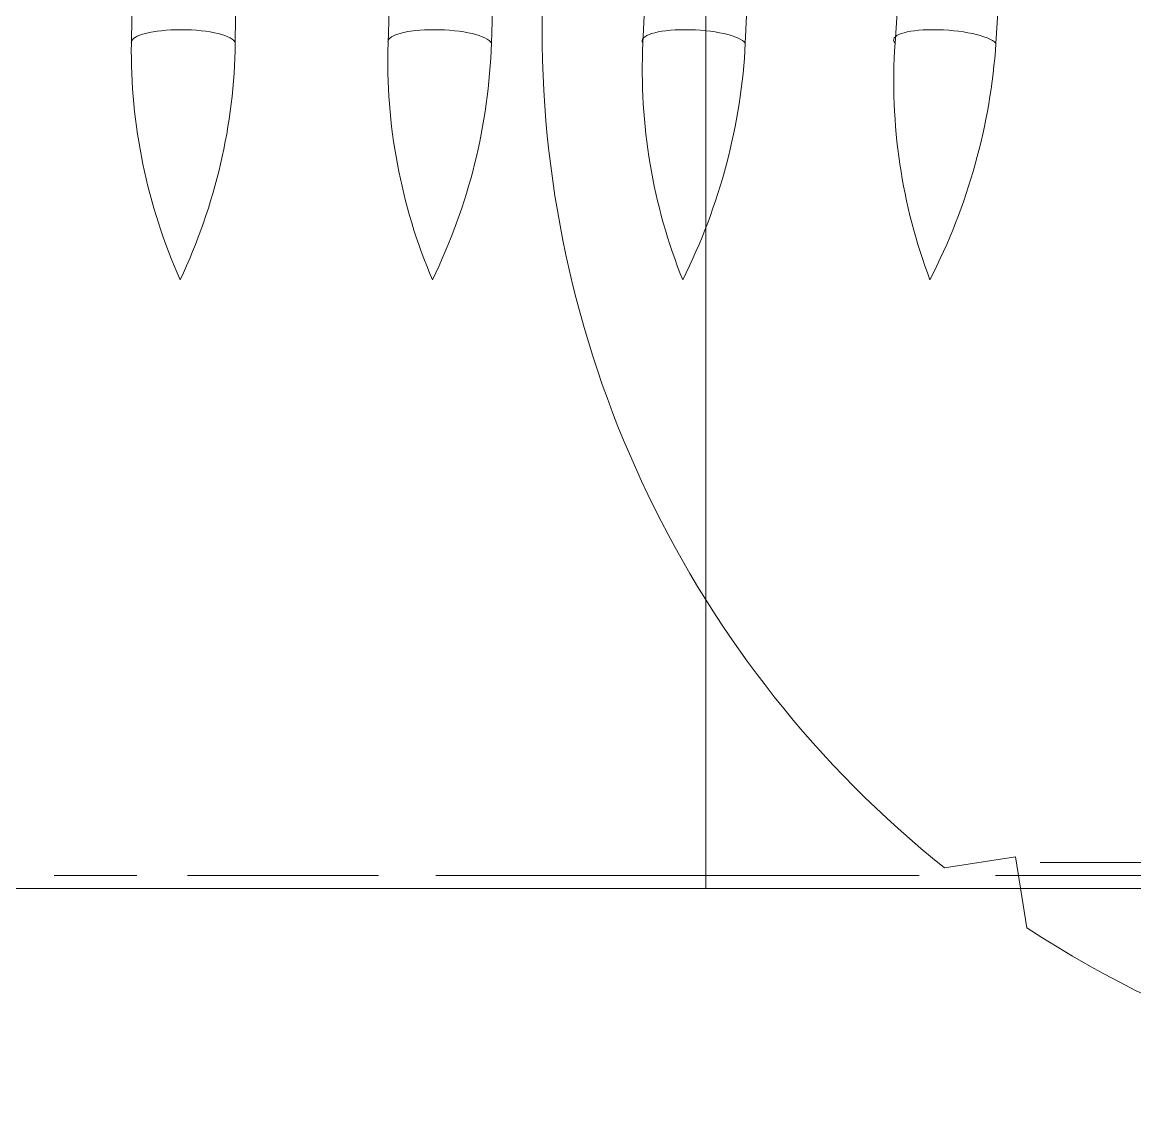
# Model space of a CAD drawing. Header units: inches. Extents: x 3268 to 7018, y 976 to 6708.
# Drawn here: x 5679.2443 to 5679.4581, y 3497.5774 to 3497.7851 of the extents above; entities that cross this region are included whole.
import ezdxf

# ---------------------------------------------------------------- set-up
doc = ezdxf.new("R2010")
doc.units = ezdxf.units.IN
doc.header["$MEASUREMENT"] = 0
doc.layers.add('G-IMPT', color=8, linetype='Continuous', lineweight=9)
doc.layers.add('Q-SPCQ', color=91, linetype='Continuous', lineweight=9)

# ---------------------------------------------------------------- blocks, each defined once
blk = doc.blocks.new('Main Locker for Revit - LKR-1_10_autocad_dwg_7803S-BLK_7803S-BLK-9311896-Overall Retail Plan Opt 2')
at = {"layer": 'G-IMPT', "color": 133}
for p, q in [((16.85673470673435, -7.226746510935979), (16.85673470673435, -7.396746510935979)), ((16.85673470673435, -7.226746510935979), (16.85673470673435, -7.396746510935979)), ((16.85673470673436, -7.226746510935979), (16.85673470673436, -7.396746510935979)), ((16.85673470673435, -7.226746510935979), (16.85673470673435, -7.396746510935979)), ((16.90260252600527, -7.392768305029672), (16.91624758425011, -7.390607140116368)), ((16.91624758425012, -7.390607140116368), (16.90260252600528, -7.392768305029672)), ((16.90260252600528, -7.392768305029672), (16.91624758425012, -7.390607140116368)), ((16.91624758425012, -7.390607140116368), (16.90260252600528, -7.392768305029672)), ((16.91624758425011, -7.390607140116368), (16.91840874916342, -7.404252198361207)), ((16.91840874916342, -7.404252198361207), (16.91624758425012, -7.390607140116368)), ((16.91624758425012, -7.390607140116368), (16.91840874916342, -7.404252198361207)), ((16.91840874916342, -7.404252198361207), (16.91624758425012, -7.390607140116368)), ((16.74369050267453, -7.394246510935979), (16.73513097409547, -7.394246510935979)), ((16.73513097409547, -7.394246510935979), (16.74369050267453, -7.394246510935979)), ((16.79382488435188, -7.394246510935979), (16.75714119044162, -7.394246510935979)), ((16.75714119044162, -7.394246510935979), (16.79382488435188, -7.394246510935979)), ((16.89027242959093, -7.394246510935979), (16.89776201709761, -7.394246510935979)), ((16.89776201709761, -7.394246510935979), (16.89027242959093, -7.394246510935979)), ((16.71923470673435, -7.396746510935979), (17.4127663478182, -7.396746510935979)), ((17.4127663478182, -7.396746510935979), (16.71923470673435, -7.396746510935979)), ((16.74369050267453, -7.396746510935979), (16.73513097409547, -7.396746510935979)), ((16.73513097409547, -7.396746510935979), (16.74369050267453, -7.396746510935979)), ((16.79382488435188, -7.396746510935979), (16.75714119044162, -7.396746510935979)), ((16.75714119044162, -7.396746510935979), (16.79382488435188, -7.396746510935979)), ((17.20673470673436, -7.396746510935979), (16.85673470673436, -7.396746510935979)), ((16.85673470673435, -7.396746510935979), (17.00673470673435, -7.396746510935979)), ((17.00673470673435, -7.396746510935979), (16.85673470673435, -7.396746510935979)), ((16.85673470673435, -7.396746510935979), (17.20673470673435, -7.396746510935979)), ((16.89776201709761, -7.396746510935979), (16.89027242959093, -7.396746510935979)), ((16.89027242959093, -7.396746510935979), (16.89776201709761, -7.396746510935979))]:
    blk.add_line(p, q, dxfattribs=at)
at = {"layer": 'G-IMPT', "color": 133, "flags": 128}
for points in [[(16.74632155072885, -7.234224226896069), (16.74892594137938, -7.038212348318262), (16.75153031175943, -6.842200334606888)], [(16.7515303117594, -6.84220033460689), (16.74892594137237, -7.038212348318263), (16.74632155072883, -7.234224226896069)], [(16.76629653347793, -7.234224226896069), (16.76890097701965, -7.038212348318262), (16.77150539082309, -6.842200334606888)], [(16.77150539082312, -6.84220033460689), (16.76890097702666, -7.038212348318263), (16.76629653347795, -7.234224226896069)], [(16.79565099325481, -7.234224226896069), (16.80171686827261, -7.038212348318262), (16.80778268976115, -6.842200334606888)], [(16.80778268976113, -6.84220033460689), (16.80171686826563, -7.038212348318263), (16.79565099325479, -7.234224226896068)], [(16.81551676422591, -7.234224226896069), (16.82158269184572, -7.038212348318262), (16.82764855652024, -6.842200334606888)], [(16.82764855652028, -6.84220033460689), (16.82158269185269, -7.038212348318263), (16.81551676422593, -7.234224226896069)], [(16.84464628680299, -7.234224226896069), (16.85414712165999, -7.038212348318262), (16.86364786996304, -6.842200334606888)], [(16.86364786996301, -6.84220033460689), (16.85414712165307, -7.038212348318263), (16.84464628680297, -7.234224226896069)], [(16.86431597803425, -7.234224226896069), (16.87381686497406, -7.038212348318262), (16.88331765603684, -6.842200334606888)], [(16.88331765603687, -6.84220033460689), (16.87381686498096, -7.038212348318263), (16.86431597803427, -7.234224226896069)], [(16.89309318742094, -7.234224226896069), (16.90598743738368, -7.038212348318262), (16.91888156814625, -6.842200334606888)], [(16.91888156814623, -6.84220033460689), (16.90598743737686, -7.038212348318263), (16.89309318742092, -7.234224226896069)], [(16.91248078835732, -7.234224226896069), (16.92537508965593, -7.038212348318262), (16.938269262565, -6.842200334606888)], [(16.93826926256503, -6.84220033460689), (16.92537508966273, -7.038212348318263), (16.91248078835734, -7.234224226896069)], [(16.92099502324077, -7.391746510935979), (16.92934886218506, -7.391746510935979), (16.94908097639081, -7.391746510935979)], [(16.94915740075312, -7.391746510935979), (16.92936031572139, -7.391746510935979), (16.92099502324077, -7.391746510935979)], [(16.73937252620384, -7.396746510935979), (16.73393020618362, -7.396746510935979), (16.73146260470444, -7.396746510935979)], [(16.73146260470444, -7.396746510935979), (16.73390243113316, -7.396746510935979), (16.73937252620384, -7.396746510935979)], [(16.73937252620384, -7.396746510935979), (16.74488075366807, -7.396746510935979), (16.74735887206555, -7.396746510935979)], [(16.74735887206555, -7.396746510935979), (16.74485291124898, -7.396746510935979), (16.73937252620384, -7.396746510935979)], [(16.80482999252495, -7.396746510935979), (16.81993147357024, -7.396746510935979), (16.85614895181816, -7.396746510935979)], [(16.81692414786099, -7.396746510935979), (16.80772567452427, -7.396746510935979), (16.80482999252495, -7.396746510935979)], [(16.85561398128197, -7.396746510935979), (16.82591336805383, -7.396746510935979), (16.81338952110401, -7.396746510935979)], [(16.81338952110401, -7.396746510935979), (16.82616575021743, -7.396746510935979), (16.85620627008989, -7.396746510935979)], [(16.85626358836163, -7.396746510935979), (16.83469686610032, -7.396746510935979), (16.81692414786099, -7.396746510935979)], [(16.89027242959093, -7.396746510935979), (16.87479825587314, -7.396746510935979), (16.85561398128197, -7.396746510935979)], [(16.85614895181816, -7.396746510935979), (16.87940094358506, -7.396746510935979), (16.89776201709761, -7.396746510935979)], [(16.85620627008989, -7.396746510935979), (16.87506110875647, -7.396746510935979), (16.89027242959093, -7.396746510935979)], [(16.89776201709761, -7.396746510935979), (16.87944295698612, -7.396746510935979), (16.85626358836163, -7.396746510935979)], [(16.94877527894155, -7.396746510935979), (16.92306679432957, -7.396746510935979), (16.91243549466171, -7.396746510935979)], [(16.91243549466171, -7.396746510935979), (16.92332743122628, -7.396746510935979), (16.94904276420965, -7.396746510935979)]]:
    blk.add_lwpolyline(points, dxfattribs=at)
at = {"layer": 'G-IMPT', "color": 133}
for centre, radius, start, end in [((17.03173470673435, -7.231652752681822), 0.2064784281909375, 0, 180), ((17.03173470673435, -7.231652752681822), 0.2064784281909338, 359.9999999999996, 179.9999999999996), ((17.03173470673435, -7.231652752681822), 0.2064784281909375, 0, 180), ((17.03173470673436, -7.231652752681822), 0.2064784281909338, 359.9999999999996, 179.9999999999996), ((17.03173470673435, -7.231652752681822), 0.2064784281909348, 180, 231.2882442638737), ((17.03173470673435, -7.231652752681822), 0.2064784281909394, 179.9999999999995, 231.288244263874), ((17.03173470673435, -7.231652752681822), 0.2064784281909375, 179.9999999999999, 231.288244263874), ((17.03173470673436, -7.231652752681822), 0.2064784281909394, 179.9999999999995, 231.2882442638732), ((17.03173470673435, -7.231652752681822), 0.2064784281909335, 236.7117557361253, 267.2882442638733), ((17.03173470673435, -7.231652752681822), 0.2064784281909376, 236.7117557361252, 267.2882442638733), ((17.03173470673435, -7.231652752681822), 0.2064784281909355, 236.7117557361247, 267.2882442638723), ((17.03173470673436, -7.231652752681822), 0.2064784281909376, 236.7117557361252, 267.2882442638733)]:
    blk.add_arc(centre, radius, start, end, dxfattribs=at)
for centre, major_axis, ratio, start_param, end_param in [((16.75631213542783, -7.234240943132847), (-0.009999117537539823, 0.0001328475458924951), 0.258500689692032, 4.763739895636648, 6.283185307179802), ((16.75631213542781, -7.234240943132847), (-0.009999117537539823, 0.0001328475458924951), 0.258500689692032, 4.763739895636648, 6.283185307179802), ((16.75631213542781, -7.234240943132847), (-0.009999117537539823, 0.0001328475458924951), 0.258500689692032, 3.199402271674475, 4.763739895636648), ((16.75631213542783, -7.234240943132847), (-0.009999117537539823, 0.0001328475458924951), 0.258500689692032, 3.199402271674819, 4.763739895636648), ((16.80559108334703, -7.234240943132847), (-0.009995215775129608, 0.0003092921090152457), 0.2570873558089783, 4.832176542463132, 6.283185307179709), ((16.80559108334701, -7.234240943132847), (-0.009995215775125682, 0.0003092921090144023), 0.2570873558090894, 4.832176542462803, 6.283185307179379), ((16.80559108334701, -7.234240943132847), (-0.009995215775122149, 0.0003092921090145263), 0.2570873558091787, 3.267838918500678, 4.832176542462851), ((16.80559108334703, -7.234240943132847), (-0.009995215775122546, 0.000309292109015496), 0.2570873558091568, 3.267838918501055, 4.832176542463229), ((16.85449241680361, -7.234240943132847), (-0.009988275501692623, 0.0004840996821747183), 0.2545498443319303, 4.900538867605605, 6.464876491567784), ((16.85449241680358, -7.234240943132847), (-0.009988275501692003, 0.0004840996821737745), 0.2545498443319642, 4.900538867605233, 6.464876491567069), ((16.85449241680358, -7.234240943132847), (-0.009988275501692003, 0.0004840996821737745), 0.2545498443319642, 3.336201243643404, 4.900538867605233), ((16.85449241680361, -7.234240943132847), (-0.009988275501692623, 0.0004840996821747183), 0.2545498443319303, 3.336201243643433, 4.900538867605605), ((16.90280230270869, -7.234240943132847), (-0.00997843646068599, 0.0006563579816455692), 0.2508992511525033, 4.968786251888572, 6.533123875850749), ((16.90280230270866, -7.234240943132847), (-0.009978436460682536, 0.0006563579816458251), 0.2508992511525834, 4.968786251888674, 6.533123875850854), ((16.90280230270866, -7.234240943132847), (-0.00997843646068599, 0.0006563579816455692), 0.2508992511525033, 3.404448627926399, 4.968786251888572), ((16.90280230270869, -7.234240943132847), (-0.009978436460682536, 0.0006563579816458251), 0.2508992511525834, 3.404448627926501, 4.968786251888674)]:
    blk.add_ellipse(centre, major_axis=major_axis, ratio=ratio, start_param=start_param, end_param=end_param, dxfattribs=at)
for points in [[(16.75570804450814, -7.279709424080505), (16.75251586158145, -7.272551405329751), (16.74771097214174, -7.25764247267852), (16.74621628542378, -7.242057022216782), (16.74632155072885, -7.234224226896069)], [(16.74632155072883, -7.234224226896069), (16.74621628542376, -7.242057022216774), (16.74771097214171, -7.257642472678497), (16.75251586158142, -7.272551405329714), (16.75570804450812, -7.279709424080505)], [(16.75570804450812, -7.279709424080505), (16.75909042926431, -7.272551405329748), (16.76428733519543, -7.257642472678517), (16.76619364669734, -7.242057022216781), (16.76629653347793, -7.234224226896069)], [(16.76629653347795, -7.234224226896069), (16.76619364669736, -7.242057022216785), (16.76428733519545, -7.257642472678528), (16.75909042926432, -7.272551405329763), (16.75570804450814, -7.279709424080505)], [(16.80418410598082, -7.279709424080505), (16.80113629296789, -7.272551405329736), (16.79661925663249, -7.257642472678509), (16.79540740884321, -7.242057022216779), (16.79565099325481, -7.234224226896069)], [(16.79565099325479, -7.234224226896069), (16.79540740884319, -7.242057022216779), (16.79661925663246, -7.257642472678508), (16.80113629296787, -7.272551405329731), (16.8041841059808, -7.279709424080505)], [(16.8041841059808, -7.279709424080505), (16.80767491467599, -7.272551405329722), (16.81310498961635, -7.2576424726785), (16.81527554533438, -7.242057022216776), (16.81551676422591, -7.234224226896069)], [(16.81551676422593, -7.234224226896069), (16.8152755453344, -7.242057022216776), (16.81310498961637, -7.257642472678501), (16.807674914676, -7.27255140532972), (16.80418410598082, -7.279709424080505)], [(16.85228870534491, -7.279709424080505), (16.84939858955658, -7.27255140532974), (16.84518915817608, -7.257642472678512), (16.84426544841751, -7.242057022216779), (16.84464628680299, -7.234224226896069)], [(16.84464628680297, -7.234224226896069), (16.8442654484175, -7.242057022216773), (16.84518915817605, -7.257642472678492), (16.84939858955655, -7.272551405329704), (16.85228870534489, -7.279709424080505)], [(16.85228870534489, -7.279709424080505), (16.85587267356085, -7.272551405329693), (16.86151217317436, -7.257642472678481), (16.86393748182062, -7.242057022216771), (16.86431597803425, -7.234224226896069)], [(16.86431597803427, -7.234224226896069), (16.86393748182064, -7.242057022216774), (16.86151217317438, -7.257642472678496), (16.85587267356085, -7.272551405329712), (16.85228870534491, -7.279709424080505)], [(16.899811493427, -7.279709424080505), (16.89709171260425, -7.272551405329719), (16.89320829295104, -7.257642472678499), (16.89257676037095, -7.242057022216776), (16.89309318742094, -7.234224226896069)], [(16.89309318742092, -7.234224226896069), (16.89257676037093, -7.242057022216774), (16.89320829295102, -7.257642472678494), (16.89709171260423, -7.272551405329711), (16.89981149342698, -7.279709424080504)], [(16.89981149342698, -7.279709424080505), (16.90347294938257, -7.272551405329743), (16.90929721357234, -7.257642472678513), (16.91196666988922, -7.242057022216781), (16.91248078835732, -7.234224226896069)], [(16.91248078835734, -7.234224226896069), (16.91196666988924, -7.242057022216779), (16.90929721357236, -7.257642472678507), (16.90347294938259, -7.272551405329728), (16.899811493427, -7.279709424080505)]]:
    blk.add_open_spline(points, degree=3, dxfattribs=at)
for points, knots in [([(16.73146260470444, -7.394246510935979), (16.73149152010425, -7.394246510935979), (16.73154831177393, -7.394246510935979), (16.73201626471558, -7.394246510935979), (16.73274821446206, -7.39424651093598), (16.73376958770567, -7.394246510935979), (16.73498588270747, -7.39424651093598), (16.73634397109416, -7.394246510935979), (16.73782544960216, -7.394246510935979), (16.73884744722722, -7.394246510935979), (16.73937252620384, -7.394246510935979)], [0, 0, 0, 0, 0.123289868727797, 0.242149081333972, 0.3634374760537297, 0.4897453933413737, 0.6181148445930061, 0.744893781257247, 0.8689322665891843, 1, 1, 1, 1]), ([(16.73937252620384, -7.394246510935979), (16.73884745136903, -7.394246510935979), (16.73782546180548, -7.394246510935979), (16.73634392490013, -7.394246510935979), (16.73498606148939, -7.394246510935979), (16.73376891592681, -7.394246510935979), (16.73275436546292, -7.394246510935979), (16.73201591593342, -7.39424651093598), (16.73155061051746, -7.394246510935979), (16.731492167792, -7.39424651093598), (16.73146260470444, -7.39424651093598)], [0, 0, 0, 0, 0.1318667517023322, 0.2566614034533659, 0.3842132129425015, 0.5133652331525864, 0.6404431518253931, 0.7610850047778838, 0.8791455246531612, 1, 1, 1, 1]), ([(16.74735887206555, -7.394246510935979), (16.74732938240515, -7.394246510935979), (16.74727108483648, -7.394246510935979), (16.74680470229764, -7.394246510935979), (16.7460683262106, -7.394246510935979), (16.74503282176413, -7.39424651093598), (16.74381719983579, -7.394246510935979), (16.74244788303388, -7.394246510935979), (16.74094376599382, -7.394246510935979), (16.73990367487755, -7.394246510935979), (16.73937252620384, -7.39424651093598)], [0, 0, 0, 0, 0.120162134992591, 0.2375463202768774, 0.3574970509273553, 0.4849171224652658, 0.6133292680851259, 0.7401503701286893, 0.8673012545632625, 1, 1, 1, 1]), ([(16.73937252620384, -7.394246510935979), (16.73990367906153, -7.394246510935979), (16.74094377837086, -7.39424651093598), (16.74244783598146, -7.394246510935979), (16.74381737695412, -7.39424651093598), (16.74503215334332, -7.394246510935979), (16.74607454571661, -7.394246510935979), (16.74680434000046, -7.394246510935979), (16.74727339060144, -7.394246510935979), (16.7473300327793, -7.39424651093598), (16.74735887206555, -7.39424651093598)], [0, 0, 0, 0, 0.1318992643310792, 0.258284092316974, 0.3843411247791036, 0.5119796151257183, 0.6386320084211462, 0.7592297631645849, 0.877412168035203, 1, 1, 1, 1]), ([(16.80482999252495, -7.394246510935979), (16.80487237270652, -7.394246510935979), (16.80495575306798, -7.39424651093598), (16.8056641578367, -7.394246510935979), (16.80680375114809, -7.394246510935979), (16.80842236055642, -7.394246510935979), (16.81047448741026, -7.39424651093598), (16.81300953185362, -7.39424651093598), (16.81599804307672, -7.394246510935979), (16.81941658263507, -7.39424651093598), (16.82316539487863, -7.394246510935979), (16.82717994216932, -7.39424651093598), (16.83145236687756, -7.39424651093598), (16.83593560074484, -7.39424651093598), (16.84066321464914, -7.394246510935979), (16.8456251219365, -7.39424651093598), (16.85081199898551, -7.39424651093598), (16.85435084670828, -7.394246510935979), (16.85614895181816, -7.394246510935979)], [0, 0, 0, 0, 0.0645578459297189, 0.1270135315497583, 0.1879548102020903, 0.2480139127896339, 0.3077476818488375, 0.3682345146974847, 0.4294698439426695, 0.4927434367465848, 0.5562577687060831, 0.6182167855431435, 0.6796554755875549, 0.7412455456206293, 0.8034152647056965, 0.866815461543992, 0.9323283119492651, 1, 1, 1, 1]), ([(16.81692414786099, -7.39424651093598), (16.8159585631938, -7.39424651093598), (16.8140390512445, -7.39424651093598), (16.81158213196976, -7.394246510935979), (16.80948603435398, -7.394246510935979), (16.80777234358847, -7.39424651093598), (16.80645602915614, -7.39424651093598), (16.80553057454143, -7.394246510935979), (16.80493338009399, -7.39424651093598), (16.80486483460619, -7.39424651093598), (16.80482999252495, -7.39424651093598)], [0, 0, 0, 0, 0.124326485079457, 0.2471519917741138, 0.3687737442333471, 0.4902465348858407, 0.6136200636025052, 0.7389618264298505, 0.8673127358513641, 1, 1, 1, 1]), ([(16.81338952110401, -7.394246510935979), (16.81342398723888, -7.394246510935979), (16.81349165692298, -7.394246510935979), (16.81409134586833, -7.39424651093598), (16.81500995184231, -7.39424651093598), (16.81636415143981, -7.394246510935979), (16.81806727229154, -7.394246510935979), (16.82019229750666, -7.394246510935979), (16.82266276397071, -7.394246510935979), (16.82550401550906, -7.394246510935979), (16.82862174156422, -7.39424651093598), (16.83196669163324, -7.394246510935979), (16.8355306665662, -7.39424651093598), (16.83927428039769, -7.394246510935979), (16.84322635033442, -7.394246510935979), (16.84737976698615, -7.39424651093598), (16.85172549754403, -7.394246510935979), (16.85469499476494, -7.39424651093598), (16.85620627008989, -7.394246510935979)], [0, 0, 0, 0, 0.06432246778181973, 0.1262886335379614, 0.186724295500042, 0.2464168158680682, 0.3055837265637829, 0.3654367727676119, 0.4263329871858883, 0.4888458569063452, 0.5517301902635033, 0.6139230909085516, 0.675487543519686, 0.737336954842179, 0.8002313699638063, 0.864503875476207, 0.9310415419227366, 1, 1, 1, 1]), ([(16.85561398128197, -7.39424651093598), (16.85465793527125, -7.39424651093598), (16.85275471625859, -7.394246510935979), (16.84993021823692, -7.394246510935979), (16.84715846191193, -7.394246510935979), (16.84444125027588, -7.394246510935979), (16.84178204201759, -7.39424651093598), (16.83916345268176, -7.394246510935979), (16.8366233940413, -7.394246510935979), (16.83412673055203, -7.39424651093598), (16.83173467556633, -7.39424651093598), (16.82947138608559, -7.394246510935979), (16.82734498436868, -7.39424651093598), (16.82535427325103, -7.394246510935979), (16.82349543210548, -7.394246510935979), (16.82179185172461, -7.394246510935979), (16.82022077097274, -7.39424651093598), (16.81879114375236, -7.39424651093598), (16.8175041472562, -7.394246510935979), (16.81642198332572, -7.39424651093598), (16.81547682866938, -7.39424651093598), (16.81471716957651, -7.394246510935979), (16.81412055719555, -7.394246510935979), (16.81370808685428, -7.39424651093598), (16.81342233083667, -7.394246510935979), (16.8134005168887, -7.39424651093598), (16.81338952110401, -7.39424651093598)], [0, 0, 0, 0, 0.04395321799080981, 0.08749850866012542, 0.1304576079231677, 0.1727453749140393, 0.2153947809704269, 0.2576399181299117, 0.300141202285635, 0.343108289852268, 0.3859103169284639, 0.427669274624393, 0.4687999153795962, 0.5094722003527301, 0.5498618774479611, 0.5899573268375519, 0.6301457544048188, 0.6706075938813516, 0.7111213530402307, 0.7513631191327722, 0.7917835871168172, 0.8324653639949341, 0.8733239183472765, 0.9145462431005954, 0.9569252153312372, 1, 1, 1, 1]), ([(16.85626358836163, -7.394246510935979), (16.85523777042562, -7.394246510935979), (16.85320934248679, -7.39424651093598), (16.85021451973546, -7.394246510935979), (16.84729897405327, -7.394246510935979), (16.84447103828514, -7.394246510935979), (16.84171528022258, -7.394246510935979), (16.83905668170548, -7.394246510935979), (16.83646908157202, -7.39424651093598), (16.83396287585922, -7.394246510935979), (16.83153593277511, -7.394246510935979), (16.82919608002857, -7.39424651093598), (16.82694439376621, -7.394246510935979), (16.82475873637125, -7.394246510935979), (16.82267139522385, -7.394246510935979), (16.82066428185641, -7.39424651093598), (16.81872614146056, -7.39424651093598), (16.81752703555444, -7.394246510935979), (16.81692414786099, -7.394246510935979)], [0, 0, 0, 0, 0.06966280089907738, 0.1377495622582727, 0.2039167435177826, 0.2687798623293365, 0.332413706477224, 0.3947535404471391, 0.456180031659168, 0.5169956491967193, 0.5773959379659516, 0.6371983435092746, 0.6969991842614538, 0.7567561942255593, 0.816553905272607, 0.8769479965978697, 0.9381317879205945, 1, 1, 1, 1]), ([(16.89027242959093, -7.394246510935979), (16.88973814906674, -7.394246510935979), (16.88867679127836, -7.394246510935979), (16.88696936188584, -7.394246510935979), (16.88518954241577, -7.394246510935979), (16.88333980926227, -7.39424651093598), (16.88137735532295, -7.394246510935979), (16.87937695561703, -7.394246510935979), (16.87726592675789, -7.394246510935979), (16.87436160068388, -7.39424651093598), (16.87054743237153, -7.394246510935979), (16.86576261478351, -7.394246510935979), (16.86076085465877, -7.39424651093598), (16.85734925733239, -7.394246510935979), (16.85561398128197, -7.394246510935979)], [0, 0, 0, 0, 0.06315763001745177, 0.1254637582343938, 0.1871045428727527, 0.2482722171931073, 0.3092672907402131, 0.3700815693601416, 0.4311994313023791, 0.4926765658671878, 0.616182176621395, 0.7408667954466654, 0.8681943967256273, 1, 1, 1, 1]), ([(16.85614895181816, -7.39424651093598), (16.85724482250578, -7.39424651093598), (16.85941398816889, -7.394246510935979), (16.86262288766371, -7.394246510935979), (16.86574678481668, -7.39424651093598), (16.86878896503702, -7.394246510935979), (16.8717582234828, -7.39424651093598), (16.87464900515049, -7.394246510935979), (16.87745423125124, -7.394246510935979), (16.88017299045613, -7.39424651093598), (16.8827869296423, -7.39424651093598), (16.88529440782135, -7.394246510935979), (16.88768542835706, -7.39424651093598), (16.88994756374417, -7.394246510935979), (16.89208358166616, -7.394246510935979), (16.8941251679703, -7.394246510935979), (16.89601289404358, -7.394246510935979), (16.89717790878935, -7.39424651093598), (16.89776201709761, -7.39424651093598)], [0, 0, 0, 0, 0.06853888393074564, 0.1356658183200908, 0.2011895900918649, 0.2656486975986139, 0.3292252713561486, 0.3922263548538858, 0.4548927772598816, 0.5169420321855159, 0.5785974336434628, 0.6395395679834623, 0.6999835774757415, 0.7598365623338529, 0.8196510876517301, 0.879370020130776, 0.939519243234354, 1, 1, 1, 1]), ([(16.85620627008989, -7.394246510935979), (16.85787136382828, -7.394246510935979), (16.86114866662901, -7.394246510935979), (16.86595482657302, -7.394246510935979), (16.87055572680826, -7.394246510935979), (16.87495161481576, -7.394246510935979), (16.87913009801312, -7.394246510935979), (16.88309771533739, -7.394246510935979), (16.88685781579848, -7.394246510935979), (16.88911884497401, -7.394246510935979), (16.89027242959093, -7.39424651093598)], [0, 0, 0, 0, 0.1285151895116611, 0.2529486363526577, 0.3747547340060046, 0.4959397538670501, 0.6171806414298923, 0.7409094692781375, 0.8678111481862033, 1, 1, 1, 1]), ([(16.89776201709761, -7.394246510935979), (16.89715926101287, -7.394246510935979), (16.895956636011, -7.39424651093598), (16.89400966532796, -7.394246510935979), (16.89195713202322, -7.394246510935979), (16.88979376024414, -7.394246510935979), (16.88751573692282, -7.394246510935979), (16.88512327109336, -7.394246510935979), (16.88261840495023, -7.394246510935979), (16.88002103435718, -7.39424651093598), (16.87732517419721, -7.39424651093598), (16.87455455729384, -7.394246510935979), (16.87169219582752, -7.39424651093598), (16.86876218456873, -7.394246510935979), (16.86573806133651, -7.394246510935979), (16.86265497932474, -7.394246510935979), (16.85948408196317, -7.394246510935979), (16.85734671644452, -7.394246510935979), (16.85626358836163, -7.394246510935979)], [0, 0, 0, 0, 0.06168195913486649, 0.1230684651700882, 0.1834979677640514, 0.2437570097047766, 0.3040702812891364, 0.3646618695216473, 0.4257527988123538, 0.4872055163741739, 0.5490424101336602, 0.6111161192386612, 0.6735088700779925, 0.736949736831552, 0.8007078067620294, 0.8659958233672562, 0.9320922482984643, 1, 1, 1, 1]), ([(16.91243549466171, -7.394246510935979), (16.91246963906421, -7.394246510935979), (16.91253714070602, -7.394246510935979), (16.91304000467674, -7.394246510935979), (16.91388562275125, -7.394246510935979), (16.91507233400182, -7.39424651093598), (16.91659406882364, -7.394246510935979), (16.91844515973669, -7.394246510935979), (16.92062574042277, -7.394246510935979), (16.92313968715415, -7.39424651093598), (16.92586298399731, -7.394246510935979), (16.92877632645994, -7.394246510935979), (16.93180724363135, -7.394246510935979), (16.93500274791735, -7.39424651093598), (16.93831554197525, -7.394246510935979), (16.94177511783127, -7.39424651093598), (16.94536708142427, -7.394246510935979), (16.94780576391822, -7.394246510935979), (16.94904276420965, -7.39424651093598)], [0, 0, 0, 0, 0.06377453230563246, 0.1260788099895067, 0.186904092747207, 0.2475739349176205, 0.3080033561644474, 0.3691318984609783, 0.4320332277442048, 0.4967907944370914, 0.5616108232295653, 0.6249138657484629, 0.6867263492419247, 0.748078833257771, 0.8095822911398958, 0.8716307425688276, 0.9348858208285539, 1, 1, 1, 1]), ([(16.94877527894155, -7.394246510935979), (16.94754441859251, -7.394246510935979), (16.94511710748461, -7.394246510935979), (16.9415464676407, -7.39424651093598), (16.93811036002447, -7.394246510935979), (16.93480553768538, -7.39424651093598), (16.93165338565672, -7.394246510935979), (16.9286269153884, -7.39424651093598), (16.92574180575655, -7.394246510935979), (16.92304203260585, -7.39424651093598), (16.92055589271465, -7.394246510935979), (16.9183741634663, -7.394246510935979), (16.91655509237279, -7.39424651093598), (16.91503395364071, -7.39424651093598), (16.91386227126337, -7.39424651093598), (16.91304546742803, -7.394246510935979), (16.91253477631166, -7.39424651093598), (16.91246889870929, -7.394246510935979), (16.91243549466171, -7.394246510935979)], [0, 0, 0, 0, 0.06461999134076771, 0.1274334841444696, 0.1890041265579397, 0.2499300706860471, 0.3106684537406715, 0.3723289611368241, 0.4349391099970082, 0.4995755441940344, 0.5641912077719234, 0.6267352169294783, 0.6881093335614018, 0.7492936065367514, 0.8103305278109459, 0.8719011702244163, 0.9350459146845314, 1, 1, 1, 1]), ([(16.94915740075312, -7.394246510935979), (16.94790622781048, -7.394246510935979), (16.94543661142932, -7.394246510935979), (16.94181067397207, -7.39424651093598), (16.93834275200253, -7.394246510935979), (16.9350382381728, -7.394246510935979), (16.93198928096197, -7.394246510935979), (16.92921653309992, -7.394246510935979), (16.92680548921912, -7.394246510935979), (16.92473199730598, -7.39424651093598), (16.9230674469906, -7.394246510935979), (16.92188955350549, -7.394246510935979), (16.9211141479989, -7.394246510935979), (16.92103483488443, -7.394246510935979), (16.92099502324077, -7.394246510935979)], [0, 0, 0, 0, 0.08592758072538993, 0.1696073769823646, 0.2524962702573224, 0.3362721187854052, 0.4197766787978665, 0.5020301677617863, 0.5851025114122501, 0.6698193335995458, 0.7541646585335037, 0.8366448104063477, 0.9180029854907689, 1, 1, 1, 1]), ([(16.92099502324077, -7.394246510935979), (16.92104604805697, -7.394246510935979), (16.92114789768934, -7.394246510935979), (16.92187257657458, -7.394246510935979), (16.92310429721852, -7.394246510935979), (16.92476659670947, -7.394246510935979), (16.92686449203974, -7.394246510935979), (16.92927324286282, -7.394246510935979), (16.93205933112644, -7.394246510935979), (16.93513554796368, -7.394246510935979), (16.93842251083404, -7.39424651093598), (16.94187874954926, -7.394246510935979), (16.94543977897055, -7.39424651093598), (16.94786106833832, -7.39424651093598), (16.94908097639081, -7.394246510935979)], [0, 0, 0, 0, 0.08159616725289313, 0.1628725050838385, 0.2450917893813272, 0.3304223696386527, 0.4161157649492908, 0.4998514098558203, 0.5830133118464941, 0.6671300368566238, 0.7512911467392521, 0.8337708989585908, 0.9162494902025807, 1, 1, 1, 1])]:
    blk.add_open_spline(points, degree=3, knots=knots, dxfattribs=at)
blk = doc.blocks.new('Main Locker for Revit - LKR-1_10_autocad_dwg_LKR-1_10_A-9311910-Overall Retail Plan Opt 2')
blk.add_blockref('Main Locker for Revit - LKR-1_10_autocad_dwg_7803S-BLK_7803S-BLK-9311896-Overall Retail Plan Opt 2', (0, 0))
blk = doc.blocks.new('Main Locker for Revit - LKR-1_10_autocad_dwg-9311801-Overall Retail Plan Opt 2')
blk.add_blockref('Main Locker for Revit - LKR-1_10_autocad_dwg_LKR-1_10_A-9311910-Overall Retail Plan Opt 2', (0, 0))
blk = doc.blocks.new('Main Locker for Revit - Main Locker for Revit-9311911-Overall Retail Plan Opt 2')
blk.add_blockref('Main Locker for Revit - LKR-1_10_autocad_dwg-9311801-Overall Retail Plan Opt 2', (1.969265293266917, -15.5822534890736))
blk = doc.blocks.new('Arch_5 Points - Units and Amenities_v2022_rvt-1-Overall Retail Plan Opt 2')
at = {"layer": 'Q-SPCQ', "color": 133, "lineweight": 9}
blk.add_blockref('Main Locker for Revit - Main Locker for Revit-9311911-Overall Retail Plan Opt 2', (5660.549652504259, 3520.597582565691), dxfattribs=at)

msp = doc.modelspace()

# ---------------------------------------------------------------- block references
at = {"lineweight": 5}
msp.add_blockref('Arch_5 Points - Units and Amenities_v2022_rvt-1-Overall Retail Plan Opt 2', (0, 0), dxfattribs=at)

doc.saveas('drawing.dxf')
